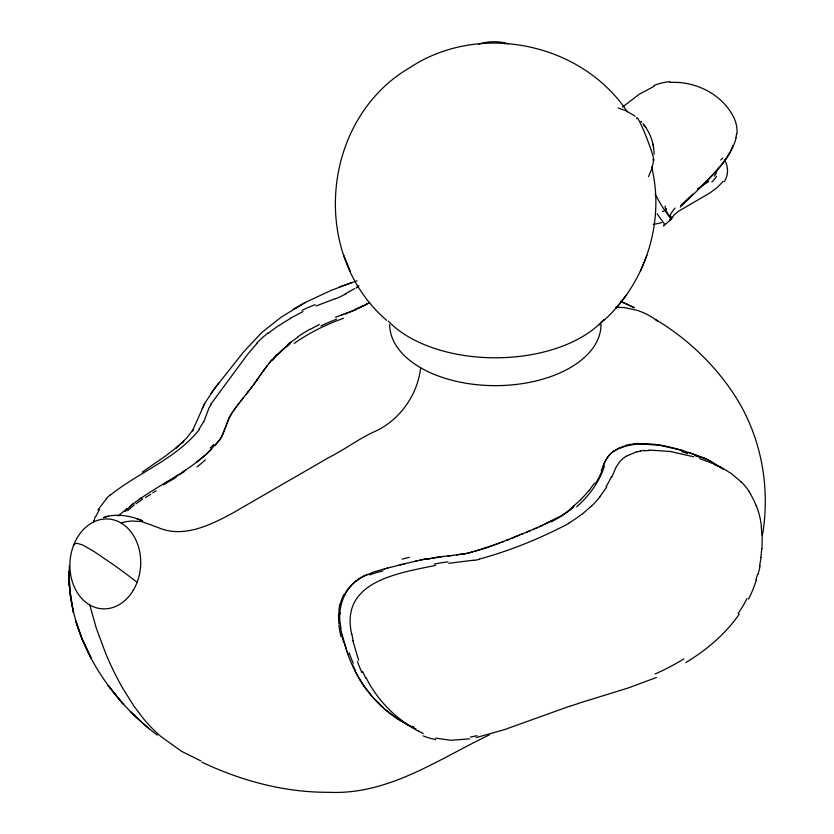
<?xml version="1.0" encoding="UTF-8"?>
<svg xmlns="http://www.w3.org/2000/svg" width="834" height="834" viewBox="0 0 834 834"><rect width="100%" height="100%" fill="white"/><g stroke="black" fill="none" stroke-linecap="round" stroke-linejoin="round"><path stroke-width="1.25" d="M69.118 572.76C68.492 637.249 107.19 697.161 157.355 735.15M69.326 565.754L69.43 587.136L73.382 612.417L70.129 594.934L69.034 571.04L69.347 585.802L69.149 576.961M340.032 613.949L340.095 612.583M761.995 548.876L762.224 534.844M736.589 133.68L736.026 137.61M762.589 534.354C770.626 485.596 760.702 434.034 733.013 392.866C712.997 362.967 686.215 337.874 655.42 319.37M420.649 367.784C417.813 394.128 400.456 419.054 376.718 430.636C359.85 437.892 345.099 449.401 328.648 457.626C296.81 476.11 264.878 494.426 233.02 512.879C210.96 524.888 183.48 538.545 158.293 527.63A495.896 286.312 -60 0 1 151.976 525.264L141.488 521.573L131.866 521.031A109.139 63.009 -60 0 0 125.371 521.855L120.867 522.876M761.077 557.404L759.618 565.869M716.927 170.522L716.813 171.158M653.72 159.961L651.907 168.478L648.539 176.62M93.617 521.844L93.867 520.51M665.876 209L665.782 210.314L671.38 219.133L663.499 225.983L663.979 224.69M757.585 574.334L755.917 579.911M603.566 320.746C645.61 283.018 665.115 221.99 651.646 167.019M669.514 219.947L671.38 219.133L673.591 215.474L678.167 211.471L710.182 192.779L717.688 187.118L723.109 181.395M226.087 425.601L222.146 435.629A100.57 58.985 10.7 0 1 219.665 440.008M716.531 172.169L716.02 173.409M226.421 424.642L226.931 423.203M732.586 146.054L732.794 145.47M603.211 465.831L604.16 463.423A52.99 40.428 32.5 0 1 604.629 462.286A58.401 44.588 31.3 0 1 605.255 461.108A51.343 39.188 31.3 0 1 608.737 455.854A45.839 35.122 33.6 0 1 614.22 450.673M227.213 422.442L229.142 417.928M671.923 216.433L671.38 219.133M356.962 280.797L331.161 290.357L305.505 302.356L281.277 317.097L261.98 332.328L243.716 351.76L214.328 388.873L204.726 403.395L192.352 431.084L193.415 429.395L186.66 438.079L176.245 447.941L183.782 441.259L181.812 442.979M731.887 147.806L732.127 147.222M203.777 421.848L209.23 407.388M640.439 271.165L643.535 263.659M643.765 263.085L646.923 255.412M601.22 470.751L604.952 461.702L608.101 456.615A45.922 35.08 32.2 0 1 612.292 452.268L618.724 448.171L626.178 445.512M611.968 476.954L615.711 467.905L618.859 462.828A46.204 35.278 32.1 0 1 626.178 456.302M228.954 418.303L223.324 433.138A103.353 60.59 10.6 0 1 219.321 440.519M731.116 149.557L731.387 148.973M204.726 403.395L202.182 408.67M730.261 151.298L730.553 150.714M729.343 153.029L729.656 152.455M715.76 173.91L714.342 176.057M729.02 153.602L727.665 155.895M210.866 404.209L247.323 354.69L257.028 343.389M230.413 415.499L231.915 412.997M97.974 509.814L106.606 498.607M73.496 545.54L74.904 543.862L77.02 543.288L82.66 544.956L94.065 551.545L113.57 564.806A95.514 12.374 35.3 0 1 125.725 573.625L137.13 582.288M230.966 414.54L236.251 406.731M727.311 156.458L726.028 158.429M606.766 486.973L599.844 496.751M232.446 412.163L243.403 397.662M725.653 158.992L724.287 160.952M594.423 483.251L589.085 490.548M258.676 377.541L260.469 374.925M259.134 376.864L253.609 384.735M260.114 375.456L262.293 372.298M258.071 378.407L256.872 380.148M261.084 374.039L267.161 365.605M256.684 380.419L255.673 381.868M262.908 371.411L271.592 360.132M219.54 439.966L215.255 445.346M255.037 382.764L245.55 395.035M199.639 429.187C176.245 458.794 139.268 472.013 110.442 495.021M219.186 440.467L207.186 453.31M723.881 161.504L723.474 162.057M723.266 162.338L720.941 165.372M252.035 386.861L250.419 388.957M218.758 383.046L210.627 393.95M237.231 405.449L239.233 402.864M249.866 389.655L246.624 393.711M616.18 307.965L621.194 301.616M621.434 301.303L626.668 294.673M348.278 588.929L350.999 585.749M720.732 165.643L707.691 180.342L687.174 200.452M599.531 325.031L604.035 319.38M240.286 401.519L246.145 394.294M268.36 364.062L276.575 354.679M124.985 511.096L126.153 509.887M680.575 205.581L692.825 194.082M211.784 448.984C188.13 472.982 156.052 485.534 129.989 506.301M680.273 207.072L684.172 203.329M580.756 499.722L571.248 508.135M591.514 505.936L582.007 514.349M686.674 200.942L684.662 202.86M118.355 515.954L126.747 508.657M697.714 189.589C712.361 175.63 728.395 161.233 735.046 141.519A51.823 43.118 -17.7 0 0 736.088 137.61M206.207 454.176L196.501 462.182M622.456 107.106L639.313 94.19L654.263 86.256M572.604 507.051L574.522 505.446M131.897 504.695L132.856 503.913M178.33 446.075L165.382 456.094L142.312 472.075M268.256 333.204L278.848 325.416M287.803 344.494L298.395 336.707M289.169 343.41L291.181 341.867M708.827 181.374L699.601 187.525M358.328 579.547L355.034 582.007A61.862 51.781 52.2 0 0 350.968 585.708M358.881 285.749L356.775 287.167M186.222 469.678L182.677 472.065M140.143 498.544L141.259 497.783M614.293 450.746C642.587 436.099 675.749 447.608 703.688 457.908M177.725 475.276L175.338 476.787M354.481 288.647L345.12 294.006M685.84 662.519C703.948 651.635 720.639 638.104 733.784 621.486A114.029 96.994 -51 0 0 739.185 614.21M169.031 480.686L165.017 483.126M626.125 456.24L636.936 451.726M558.092 517.216L539.442 526.765M568.851 523.418C540.401 538.378 510.241 550.732 479.196 559.124M697.881 188.526L698.746 188.025M305.505 302.356L293.224 309.331M369.671 302.565L363.436 305.922M290.493 318.161L303.003 311.603M310.039 329.44L319.359 324.447M369.754 302.513L360.934 307.152M367.606 574.397C345.995 582.122 335.956 606.599 340.939 628.096M550.763 521.313L545.175 524.117M363.468 576.43L373.59 572.009L384.87 568.778M489.339 734.9C438.215 759.315 388.446 795.052 329.086 792.3C285.061 792.581 241.547 780.978 201.932 762.172M542.757 525.264L526.546 532.196M537.638 527.557L535.178 528.61M532.717 529.653L533.948 529.131M656.348 677.521L628.242 687.967L577.681 703.594M334.799 298.822L315.919 306.036M527.776 531.696L530.236 530.674M527.495 531.8L521.427 534.281M508.031 539.713L514.203 537.2M506.155 540.474L507.499 539.932M508.844 539.379L486.9 547.729L470.032 552.556M511.461 538.316L522.845 533.708M515.235 536.783L519.363 535.115M502.131 542.09L503.475 541.547M335.476 317.327L354.346 310.112A45.922 10.613 -18.5 0 0 360.861 307.141M499.451 543.143L473.962 551.597M665.251 210.522L665.782 210.314M664.072 210.971L662.425 211.565M341.846 314.929L343.472 314.345M339.396 286.927L351.541 282.622M569.528 706.273L504.236 729.698L476.026 737.631M103.374 517.591C116.27 513.014 130.469 515.683 142.739 520.916M105.167 517.038L108.347 516.142M478.924 44.119C488.338 41.064 498.711 40.845 508.156 43.868M661.675 222.626L658.057 223.481A100.361 68.669 48.4 0 1 653.251 224.263M390.093 567.454L398.621 565.275M386.33 568.402L390.406 567.37M397.995 565.431L403.823 563.961M400.351 564.837L402.082 564.399M384.297 568.924L387.476 568.11M403.322 564.086L420.159 560.104M404.688 563.742L406.043 563.398M472.586 551.952L468.437 552.911M415.739 561.084L417.136 560.771M419.971 560.156L424.777 559.166M421.389 559.854L425.715 558.999M435.536 565.379C398.079 573.292 339.751 581.225 351.698 634.299M464.361 553.724L456.657 554.923M463.714 553.839L452.883 555.392M640.491 450.965L644.119 450.433M473.837 560.156L448.765 563.294M469.396 738.882L450.819 740.279L435.588 738.08M630.931 444.553L633.36 444.22M433.555 557.696L443.5 556.434M438.017 557.081L451.225 555.58M453.154 555.361L447.921 555.955M670.004 82.472C696.15 80.752 724.266 95.253 734.827 119.794A46.829 38.385 -22.4 0 1 736.995 133.648M638.364 443.834L659.465 445.241L682.89 450.568M649.113 450.047L670.223 451.455L693.648 456.782M615.794 307.141L624.885 307.663L636.842 310.269A194.155 112.1 -60 0 1 653.481 318.223L657.526 321.205M618.14 107.951L626.47 110.953L635.091 116.197M688.967 452.455L708.931 460.347M699.726 458.669L714.446 464.121M136.995 518.758L141.957 520.645M201.004 760.973L181.614 751.351L161.4 736.891A416.437 240.432 -60 0 1 143.584 718.825L134.149 706.398L122.775 688.311A669.473 386.528 -60 0 1 114.998 673.778A656.379 378.959 -60 0 1 105.616 653.231L96.306 628.242L89.759 604.942M415.342 728.624L416.01 728.895M414.008 728.04L407.722 724.902M412.528 727.352L410.13 726.174M423.286 733.566L418.48 731.116M708.254 460.014L720.941 467.572M409.421 725.809L397.161 718.533L385.444 709.703M709.651 460.712L723.245 469.302M721.222 467.342L731.699 473.785L741.155 481.906M411.235 726.883C392.084 714.999 376.144 697.891 366.084 677.677M400.487 720.68C374.831 705.126 356.087 679.731 346.923 651.354M384.276 708.702L373.163 697.745L363.801 685.809M137.443 718.189L130.354 711.725L149.057 728.791M386.674 320.339C309.028 253.557 321.705 118.772 410.026 67.523C479.31 21.705 581.517 42.565 627.376 111.829M640.856 121.326L641.68 122.233M643.024 123.776C650.103 132.272 654.044 143.271 654.054 154.321M645.756 127.394L643.817 124.746M749.172 491.779L750.558 493.916M359.861 679.668L355.326 671.464M343.66 255.058L346.975 263.148M347.048 263.315L350.29 271.217M358.651 660.309L352.886 640.793M347.893 654.096L344.067 642.326M346.423 649.874L342.128 634.591M652.959 144.178L653.168 145.387M653.397 146.648L653.616 147.879M761.525 526.504L760.17 518.362A99.058 77.864 -60.3 0 0 756.24 505.55M340.387 623.738L340.543 625.146M664.834 224.377A92.647 53.887 58.1 0 1 657.14 213.744M671.287 219.269A85.204 49.196 60 0 1 655.128 194.009M670.234 217.445A58.036 10.936 -31.5 0 1 675.123 208.083M722.901 157.939A140.164 4.034 -43.6 0 1 720.743 159.972M654.064 85.402A46.756 34.434 -32.6 0 1 670.182 81.669M666.397 208.823A74.434 10.269 -17.7 0 1 665.407 206.05M716.521 176.214A59.391 26.824 -3.4 0 1 711.902 181.937M724.569 159.836A52.886 32.245 6.1 0 1 724.235 181.729M600.991 324.655A105.637 60.986 0 0 1 495.354 385.642A105.637 60.986 0 0 1 389.718 324.655M602.356 321.142A121.92 70.39 0 0 1 495.354 357.796A121.92 70.39 0 0 1 388.342 321.142M504.163 43.545A22.841 14.001 20.1 0 1 505.05 43.712M636.822 118.762A22.841 1.751 68.7 0 1 646.871 138.371A22.841 1.751 68.7 0 1 652.834 159.732M369.712 574.887A113.768 91.49 34.2 0 1 382.952 570.946M358.359 579.578A78.844 65.761 45.5 0 1 363.499 576.502M344.359 594.798A49.519 41.116 58.5 0 1 348.174 588.835M340.272 604.243A45.724 37.394 62.9 0 1 343.942 594.465M338.781 612.198A46.339 35.914 70.4 0 1 340.001 604.035M338.917 623.676A50.54 34.59 76.6 0 1 338.614 613.49M341.033 636.769A58.484 34.455 78.7 0 1 338.948 625.104M343.702 642.524A66.136 34.59 78.8 0 1 342.128 636.425M604.452 466.05A131.386 98.412 -0.8 0 1 576.69 506.822M573.239 507.468A121.649 89.321 -4.7 0 1 551.284 521.886M470.095 552.692A97.307 68.951 2.6 0 1 463.767 553.974M425.976 559.312A100.57 45.078 -1.2 0 1 433.774 558.019M402.134 559.134A193.801 66.678 -4.2 0 1 409.452 557.289M205.362 459.836A113.768 25.812 -22.5 0 1 197.043 466.873M184.439 471.502A78.844 10.925 -27.5 0 1 179.414 474.807M176.777 476.516A61.862 5.171 -29.4 0 1 171.314 479.915M175.745 477.361A49.519 1.303 -30.7 0 1 163.36 484.888M152.716 492.873A45.724 1.022 -31.1 0 1 156.052 490.861M145.543 497.575A46.339 5.911 -31 0 1 150.798 494.27M136.005 503.819A50.54 13.719 -28.7 0 1 142.739 499.055M127.644 510.731A58.484 22.018 -24.9 0 1 134.295 504.935M125.027 511.617A66.136 28.481 -21.6 0 1 125.757 510.846M362.55 305.901A45.839 9.956 -18.9 0 1 354.804 309.477M355.732 309.695A51.343 12.343 -18.3 0 1 348.258 312.74M348.101 312.646A58.401 14.022 -18.3 0 1 346.496 313.25M346.829 313.49A52.99 12.062 -18.4 0 1 345.286 314.064M294.183 343.399A131.386 74.82 -16.2 0 1 343.514 318.286M272.457 360.351A121.649 74.143 -15.3 0 1 290.034 343.837M229.069 418.314A97.307 52.792 -11.8 0 1 231.101 414.55M213.754 444.491A193.801 118.616 19.2 0 1 210.085 447.973M341.877 634.653A60.569 33.86 78.9 0 1 340.679 628.106M353.22 663.27A93.168 41.7 78.1 0 1 349.123 652.824M355.607 671.016A97.578 50.728 80.5 0 1 352.511 664.427M363.832 685.736A117.396 68.2 83.9 0 1 359.902 679.606M407.69 724.736A230.747 100.424 66.8 0 1 400.456 720.503M414.164 727.133A195.656 102.374 81.5 0 1 412.569 726.351M703.781 457.751A162.943 125.767 -44.9 0 1 708.347 459.878M681.607 451.684A206.071 110.13 -7.1 0 1 687.664 453.508M633.267 443.855A87.924 72.975 53.8 0 1 638.271 443.417M626.063 445.252A68.305 54.815 45.2 0 1 630.827 444.251M602.002 470.908A122.337 91.115 -2.5 0 1 595.476 483.605M588.94 490.486A133.607 99.267 -3.6 0 1 580.6 499.639M571.613 508.375A119.116 87.07 -5.1 0 1 558.436 517.528M468.479 553.005A93.971 65.021 1.9 0 1 464.392 553.818M425.038 559.458A103.353 46.391 -1.2 0 1 438.184 557.404M126.528 509.887A60.569 24.405 -23.5 0 1 130.375 506.332M320.829 326.021A122.337 71.755 -16 0 1 336.561 319.182M298.155 336.561A133.607 79.803 -16 0 1 309.831 329.263M277.096 354.846A119.116 73.09 -15 0 1 288.324 344.744M229.214 417.928A93.971 51.75 -10.2 0 1 230.497 415.499M434.368 564.045A103.353 48.184 -0.8 0 1 447.994 561.845M479.31 559.364A95.191 66.157 2.1 0 1 473.931 560.406M581.767 514.182A119.116 86.423 -5.6 0 1 568.621 523.21M599.98 496.814A133.607 99.538 -3.3 0 1 591.66 506.019M611.322 476.829A122.848 90.26 -5.4 0 1 605.995 486.733M636.999 451.851A67.147 53.376 43 0 1 640.543 451.111M644.234 450.829A87.924 72.245 51 0 1 649.217 450.496M694.92 455.677A206.071 112.486 -7.9 0 1 701.029 457.616M714.258 464.413A161.671 124.516 -44.1 0 1 721.066 467.572M741.228 481.823A103.937 80.898 -62.5 0 1 749.297 491.653M750.402 494.051A95.013 74.257 -61.6 0 1 756.115 505.644M761.171 526.629A114.268 91.698 -57.4 0 1 761.838 534.948M761.703 548.887A140.331 122.619 -44.6 0 1 760.775 557.393M760.097 565.89A127.112 107.19 -49.5 0 1 758.075 574.397M756.375 579.984A115.228 94.482 -51.9 0 1 748.578 599.093M747.024 598.478A111.183 91.615 -51.8 0 1 738.132 613.543M683.963 658.86A243.236 223.856 -60.7 0 1 655.117 673.976M569.758 706.315A212.472 49.821 -10.7 0 1 577.899 703.646M477.038 735.651A297.529 125.59 -49.5 0 1 470.386 737.027M435.619 739.549A195.656 103.833 83.9 0 1 423.192 735.89M418.512 731.272A230.747 100.591 66.9 0 1 411.266 727.06M365.813 678.125A97.578 51.562 80.9 0 1 362.634 671.464M361.935 672.621A93.168 44.702 79 0 1 357.421 661.581M353.136 640.731A60.569 33.339 78.9 0 1 351.948 634.288M203.423 421.754A103.353 60.173 9.2 0 1 199.024 428.968M209.428 407.399A95.191 52.292 -10.5 0 1 211.085 404.229M256.674 343.285A119.116 73.83 -14.5 0 1 267.912 333.037M279.088 325.562A133.607 79.313 -16.1 0 1 290.712 318.327M301.939 310.363A122.848 75.633 -15.5 0 1 315.116 304.671M345.714 293.995A46.204 10.748 -18.4 0 1 335.226 298.947M358.224 286.698A67.147 9.153 -23.4 0 1 355.993 288.189M94.179 520.426A97.578 43.389 -23.3 0 1 95.399 516.277M96.16 516.183A93.168 43.274 -19.5 0 1 99.444 509.689M106.231 498.607A60.569 24.832 -23 0 1 110.067 494.989M626.98 304.285L620.548 301.314L634.309 307.704L626.98 304.285M122.911 703.833L108.118 685.485L122.911 703.833M91.302 658.38L82.17 639.094L75.644 620.767L82.17 639.094L91.302 658.38M133.179 590.451A45.005 35.362 -86 0 0 110.307 519.217A45.005 35.362 -86 0 0 72.443 582.069A45.005 35.362 -86 0 0 133.179 590.451"/></g></svg>
